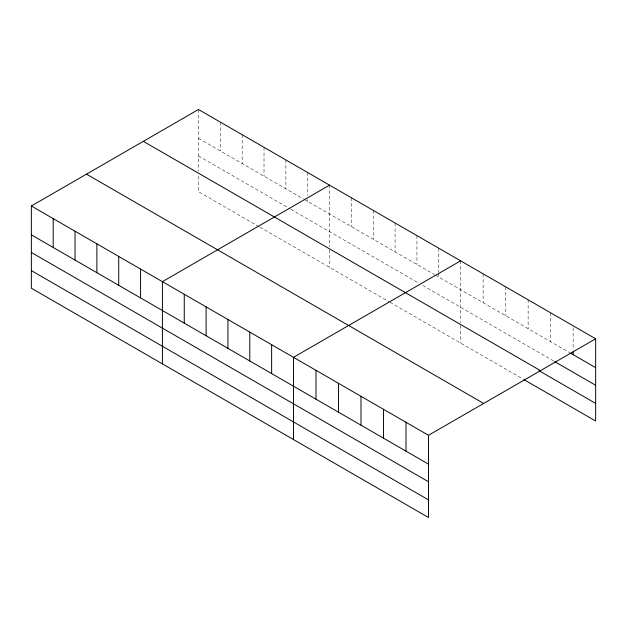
<?xml version="1.0" encoding="UTF-8"?>
<svg xmlns="http://www.w3.org/2000/svg" width="627" height="627" viewBox="0 0 627 627"><rect width="100%" height="100%" fill="white"/><g stroke="black" fill="none" stroke-linecap="round" stroke-linejoin="round"><path stroke-width="0.47" stroke-dasharray="3.13 2.35" d="M198.493 138.355L303.507 198.986M304.346 199.472L434.574 274.657M435.412 275.143L569.81 352.735M198.493 155.966L290.066 208.838M290.904 209.316L418.609 283.051M422.81 285.473L553.97 361.199M258.982 226.637L198.493 191.713L198.493 174.102M259.821 227.123L389.202 301.822M390.041 302.3L523.13 379.139M573.141 327.725L573.141 349.85M550.639 312.802L550.639 341.668M528.13 299.808L528.13 328.673M505.628 286.813L505.628 315.679M483.119 273.827L483.119 302.684M460.618 260.832L460.618 322.576M460.618 325.444L460.618 343.047M438.775 248.221L438.775 272.275M438.775 273.231L438.775 277.079M416.931 235.603L416.931 264.469M395.081 222.993L395.081 251.858M373.237 210.382L373.237 239.248M351.394 197.771L351.394 226.637M329.551 185.161L329.551 246.905M329.551 249.773L329.551 267.376M307.708 172.55L307.708 195.64M307.708 199.488L307.708 201.416M285.865 159.94L285.865 188.805M264.022 147.329L264.022 176.187M242.179 134.719L242.179 163.576M220.336 122.1L220.336 150.966M198.493 109.49L198.493 171.242"/><path stroke-width="0.94" d="M428.507 481.755L428.507 435.287L31.35 205.993L31.35 288.208L428.507 517.51L428.507 481.755L31.35 252.462M523.968 379.625L595.65 421.007L595.65 338.792L198.493 109.49L31.35 205.993M329.551 185.161L162.417 281.656L162.417 363.879M460.618 260.832L293.475 357.327L293.475 439.543M428.507 435.287L595.65 338.792M570.641 353.22L595.65 367.657M554.809 361.685L595.65 385.26M143.332 141.334L540.498 370.635M538.969 370.675L595.65 403.404M86.502 174.149L483.668 403.443M31.35 234.851L428.507 464.152M31.35 270.605L428.507 499.899M573.141 351.778L573.141 354.663M406.006 422.292L406.006 451.158M383.497 409.298L383.497 438.163M360.995 396.311L360.995 425.169M338.486 383.316L338.486 412.174M315.984 370.322L315.984 399.187M271.632 344.717L271.632 373.582M249.789 332.106L249.789 360.964M227.946 319.496L227.946 348.353M206.103 306.877L206.103 335.743M184.26 294.267L184.26 323.132M140.566 269.046L140.566 297.911M118.722 256.435L118.722 285.301M96.879 243.825L96.879 272.69M75.036 231.214L75.036 260.08M53.193 218.604L53.193 247.461"/></g></svg>
